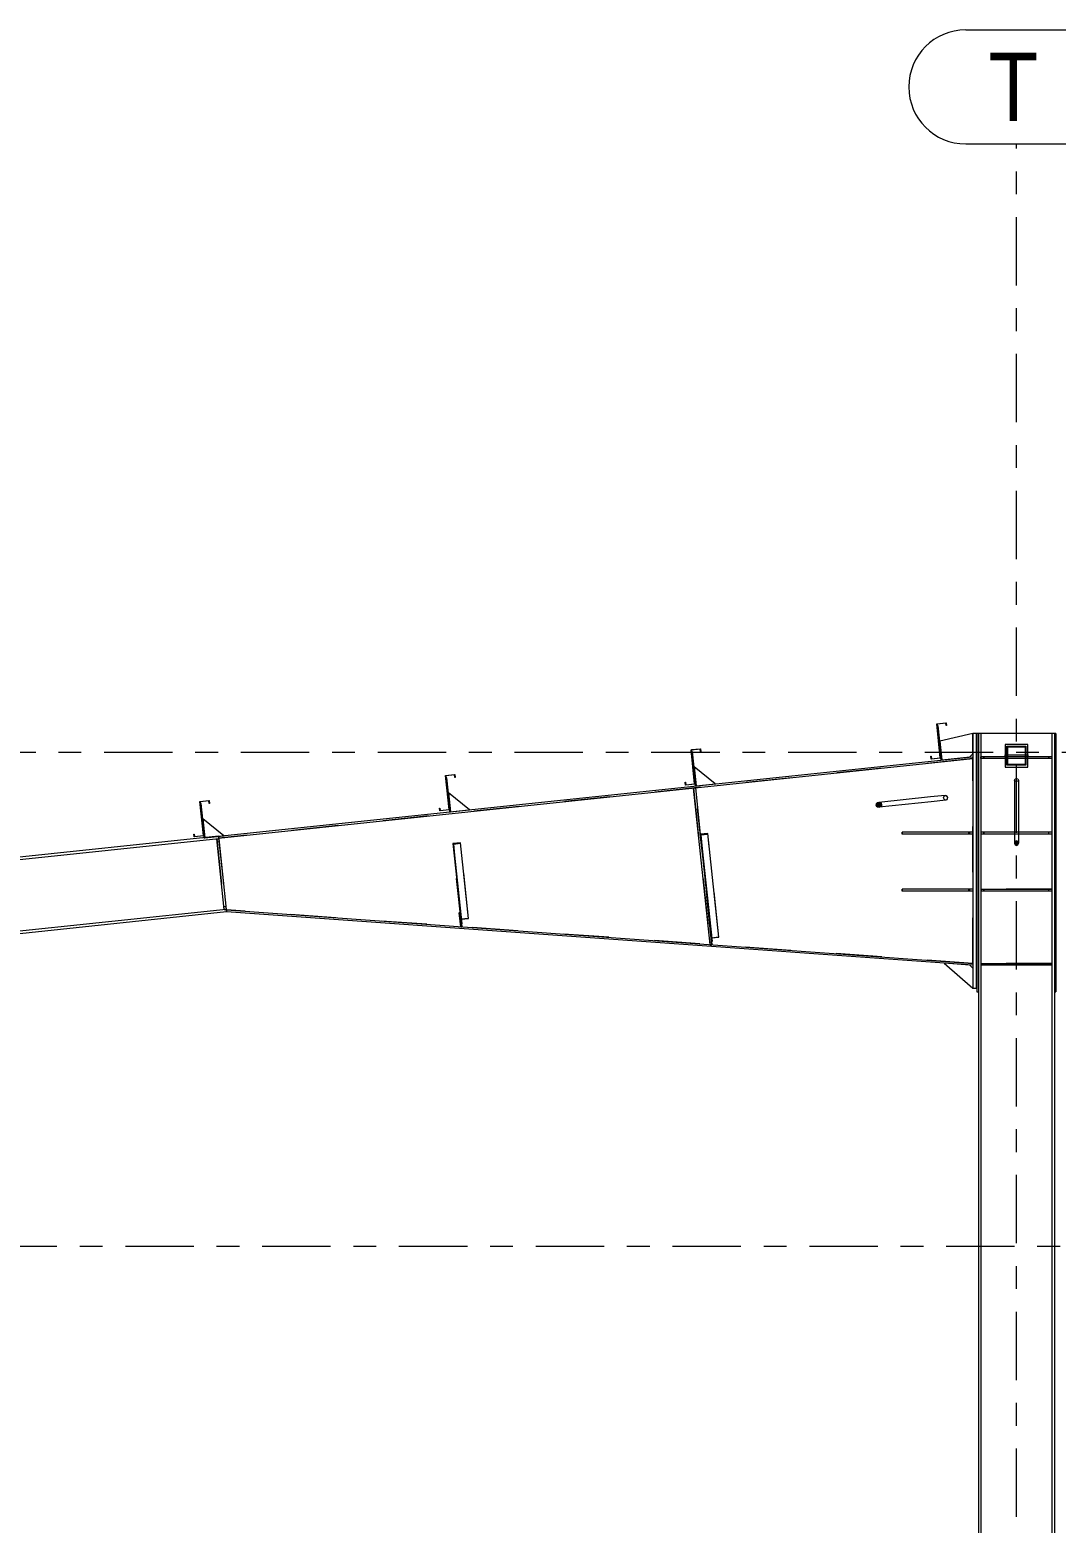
# Model space of a CAD drawing. Header units: millimetres. Extents: x -49 to 773, y -79 to 495.
# Drawn here: x 303.8 to 348.8, y 79.7 to 145.2 of the extents above; entities that cross this region are included whole.
import ezdxf

# ---------------------------------------------------------------- set-up
doc = ezdxf.new("R2010")
doc.units = ezdxf.units.MM
for name, pattern in [('XKITLINE00', [0]), ('XKITLINE02', [4, 2, -2]), ('XKITLINE03', [6, 3, -1, 1, -1])]:
    doc.linetypes.add(name, pattern=pattern)
doc.layers.add('Part', color=2, linetype='Continuous', lineweight=0)
doc.layers.add('S-grid', color=1, linetype='Continuous', lineweight=0)
doc.styles.add('ARIAL', font='ARIAL.TTF')

# ---------------------------------------------------------------- blocks, each defined once
blk = doc.blocks.new('*A87')
at = {"layer": 'Part'}
blk.add_hatch(color=3, dxfattribs=at).paths.add_polyline_path([(332.812, 113.645), (333.226, 113.689), (333.24, 113.565), (333.225, 113.563), (333.213, 113.672), (332.829, 113.632), (332.986, 112.139), (332.572, 112.095), (332.559, 112.219), (332.574, 112.221), (332.585, 112.111), (332.97, 112.152)], flags=17)
blk = doc.blocks.new('*A88')
at = {"layer": 'Part'}
blk.add_hatch(color=3, dxfattribs=at).paths.add_polyline_path([(332.812, 113.645), (333.226, 113.689), (333.24, 113.565), (333.225, 113.563), (333.213, 113.672), (332.829, 113.632), (332.986, 112.139), (332.572, 112.095), (332.559, 112.219), (332.574, 112.221), (332.585, 112.111), (332.97, 112.152)], flags=17)
blk = doc.blocks.new('*A89')
at = {"layer": 'Part'}
blk.add_hatch(color=3, dxfattribs=at).paths.add_polyline_path([(322.039, 112.509), (322.453, 112.553), (322.466, 112.428), (322.451, 112.427), (322.44, 112.536), (322.055, 112.496), (322.213, 111.002), (321.798, 110.958), (321.785, 111.083), (321.8, 111.084), (321.811, 110.975), (322.196, 111.016)], flags=17)
blk = doc.blocks.new('*A90')
at = {"layer": 'Part'}
blk.add_hatch(color=3, dxfattribs=at).paths.add_polyline_path([(322.039, 112.509), (322.453, 112.553), (322.466, 112.428), (322.451, 112.427), (322.44, 112.536), (322.055, 112.496), (322.213, 111.002), (321.798, 110.958), (321.785, 111.083), (321.8, 111.084), (321.811, 110.975), (322.196, 111.016)], flags=17)
blk = doc.blocks.new('*A92')
at = {"layer": 'Part'}
blk.add_hatch(color=3, dxfattribs=at).paths.add_polyline_path([(341.11, 111.326), (341.163, 111.294), (341.186, 111.244), (341.174, 111.19), (341.129, 111.147), (341.065, 111.126), (340.997, 111.133), (340.945, 111.166), (340.922, 111.216), (340.934, 111.27), (340.978, 111.313), (341.043, 111.333)], flags=17)
blk = doc.blocks.new('*A93')
at = {"layer": 'Part'}
blk.add_hatch(color=3, dxfattribs=at).paths.add_polyline_path([(333.218, 109.937), (333.55, 109.972), (333.553, 109.94), (333.238, 109.907), (333.303, 109.294), (333.286, 109.292)], flags=17)
blk = doc.blocks.new('*A94')
at = {"layer": 'Part'}
blk.add_hatch(color=3, dxfattribs=at).paths.add_polyline_path([(322.367, 109.533), (322.699, 109.568), (322.702, 109.542), (322.387, 109.509), (322.439, 109.014), (322.422, 109.012)], flags=17)
blk = doc.blocks.new('*A103')
at = {"layer": 'Part'}
blk.add_hatch(color=3, dxfattribs=at).paths.add_polyline_path([(311.265, 111.373), (311.679, 111.416), (311.692, 111.292), (311.677, 111.29), (311.666, 111.4), (311.281, 111.359), (311.439, 109.866), (311.025, 109.822), (311.011, 109.946), (311.026, 109.948), (311.038, 109.839), (311.422, 109.879)], flags=17)
blk = doc.blocks.new('*A104')
at = {"layer": 'Part'}
blk.add_hatch(color=3, dxfattribs=at).paths.add_polyline_path([(311.265, 111.373), (311.679, 111.416), (311.692, 111.292), (311.677, 111.29), (311.666, 111.4), (311.281, 111.359), (311.439, 109.866), (311.025, 109.822), (311.011, 109.946), (311.026, 109.948), (311.038, 109.839), (311.422, 109.879)], flags=17)
blk = doc.blocks.new('*A121')
at = {"layer": 'Part'}
h = blk.add_hatch(color=3, dxfattribs=at)
h.paths.add_polyline_path([(346.667, 112.964), (346.667, 113.797), (347.5, 113.797), (347.5, 112.964)], flags=17)
h.paths.add_polyline_path([(346.7, 113.764), (346.7, 112.997), (347.467, 112.997), (347.467, 113.764)])
blk = doc.blocks.new('*A123')
at = {"layer": 'Part'}
blk.add_hatch(color=3, dxfattribs=at).paths.add_polyline_path([(347.083, 109.653), (347.142, 109.623), (347.167, 109.549), (347.142, 109.476), (347.083, 109.446), (347.024, 109.476), (347, 109.549), (347.024, 109.623)], flags=17)
blk = doc.blocks.new('*A124')
at = {"layer": 'Part'}
blk.add_hatch(color=3, dxfattribs=at).paths.add_polyline_path([(343.586, 114.782), (344, 114.825), (344.013, 114.701), (343.998, 114.699), (343.987, 114.809), (343.602, 114.768), (343.76, 113.275), (343.345, 113.231), (343.332, 113.355), (343.347, 113.357), (343.359, 113.248), (343.743, 113.288)], flags=17)
blk = doc.blocks.new('*A125')
at = {"layer": 'Part'}
blk.add_hatch(color=3, dxfattribs=at).paths.add_polyline_path([(343.586, 114.782), (344, 114.825), (344.013, 114.701), (343.998, 114.699), (343.987, 114.809), (343.602, 114.768), (343.76, 113.275), (343.345, 113.231), (343.332, 113.355), (343.347, 113.357), (343.359, 113.248), (343.743, 113.288)], flags=17)
blk = doc.blocks.new('*A398')
at = {"layer": 'S-grid', "color": 1, "linetype": 'XKITLINE03', "lineweight": 0}
blk.add_line((259.068, 113.542), (435.099, 113.542), dxfattribs=at)
blk = doc.blocks.new('*A399')
at = {"layer": 'S-grid', "color": 1, "linetype": 'XKITLINE03', "lineweight": 0}
blk.add_line((-10, 91.875), (568.216, 91.875), dxfattribs=at)
blk = doc.blocks.new('*A401')
at = {"layer": 'Part', "color": 2, "linetype": 'XKITLINE00', "lineweight": 0}
for p, q in [((312.084, 109.85), (239.45, 102.189)), ((312.095, 109.742), (239.462, 102.081)), ((312.093, 109.767), (312.095, 109.742)), ((312.422, 106.643), (247.476, 99.793)), ((312.434, 106.535), (247.487, 99.685)), ((312.422, 106.643), (312.434, 106.535)), ((247.145, 99.758), (239.788, 98.982)), ((247.156, 99.65), (239.8, 98.874))]:
    blk.add_line(p, q, dxfattribs=at)
at = {"layer": 'Part', "color": 7, "linetype": 'XKITLINE02', "lineweight": 0}
for p, q in [((312.084, 109.85), (312.093, 109.767)), ((312.095, 109.742), (312.422, 106.643)), ((239.45, 102.189), (239.8, 98.874)), ((247.476, 99.793), (247.145, 99.758)), ((247.487, 99.685), (247.156, 99.65))]:
    blk.add_line(p, q, dxfattribs=at)
blk = doc.blocks.new('*A683')
at = {"layer": 'S-grid', "color": 1, "linetype": 'XKITLINE03', "lineweight": 0}
blk.add_line((347.083, -10), (347.083, 140.208), dxfattribs=at)
at = {"layer": 'S-grid', "color": 3, "style": 'ARIAL', "width": 0.85}
blk.add_text('T', height=3, dxfattribs=at).set_placement((345.862, 141.208))
blk = doc.blocks.new('*A729')
at = {"layer": 'Part', "color": 2, "linetype": 'XKITLINE00', "lineweight": 0}
for p, q in [((348.75, 114.359), (345.417, 114.359)), ((345.525, 114.359), (345.525, 113.339)), ((348.642, 114.359), (348.642, 113.339)), ((345.525, 113.255), (345.525, 65.375)), ((348.642, 113.255), (348.642, 65.375)), ((345.417, 103.026), (345.417, 16.833)), ((348.75, 103.026), (348.75, 16.833))]:
    blk.add_line(p, q, dxfattribs=at)
at = {"layer": 'Part', "color": 7, "linetype": 'XKITLINE02', "lineweight": 0}
for p, q in [((345.417, 114.359), (345.417, 103.026)), ((345.525, 114.359), (345.525, 113.255)), ((348.75, 114.359), (348.75, 103.026)), ((348.642, 113.339), (348.642, 113.255))]:
    blk.add_line(p, q, dxfattribs=at)
blk = doc.blocks.new('*A730')
at = {"layer": 'Part', "color": 2, "linetype": 'XKITLINE00', "lineweight": 0}
for p, q in [((340.978, 111.313), (340.934, 111.27)), ((341.043, 111.333), (340.978, 111.313)), ((343.317, 111.573), (341.043, 111.333)), ((341.11, 111.326), (341.043, 111.333)), ((343.339, 111.366), (341.065, 111.126)), ((341.163, 111.294), (341.11, 111.326)), ((340.934, 111.27), (340.922, 111.216)), ((340.922, 111.216), (340.945, 111.166)), ((340.945, 111.166), (340.997, 111.133)), ((340.997, 111.133), (341.065, 111.126)), ((341.065, 111.126), (341.129, 111.147)), ((341.129, 111.147), (341.174, 111.19)), ((341.186, 111.244), (341.163, 111.294)), ((341.174, 111.19), (341.186, 111.244))]:
    blk.add_line(p, q, dxfattribs=at)
at = {"layer": 'Part', "color": 7, "linetype": 'XKITLINE02', "lineweight": 0}
for p, q in [((343.961, 111.641), (343.317, 111.573)), ((343.983, 111.434), (343.339, 111.366)), ((343.891, 111.529), (343.896, 111.582)), ((343.907, 111.478), (343.891, 111.529)), ((343.896, 111.582), (343.922, 111.623)), ((343.941, 111.444), (343.907, 111.478)), ((343.922, 111.623), (343.961, 111.641)), ((343.983, 111.434), (343.941, 111.444)), ((343.961, 111.641), (344.003, 111.632)), ((344.022, 111.452), (343.983, 111.434)), ((344.003, 111.632), (344.037, 111.597)), ((344.048, 111.493), (344.022, 111.452)), ((344.037, 111.597), (344.053, 111.546)), ((344.053, 111.546), (344.048, 111.493))]:
    blk.add_line(p, q, dxfattribs=at)
blk = doc.blocks.new('*A731')
at = {"layer": 'Part', "color": 2, "linetype": 'XKITLINE00', "lineweight": 0}
for p, q in [((312.084, 109.85), (345.158, 113.339)), ((345.167, 113.256), (345.158, 113.339)), ((312.093, 109.767), (345.167, 113.256)), ((312.084, 109.85), (312.093, 109.767))]:
    blk.add_line(p, q, dxfattribs=at)
blk = doc.blocks.new('*A732')
at = {"layer": 'Part', "color": 2, "linetype": 'XKITLINE00', "lineweight": 0}
for p, q in [((312.434, 106.535), (312.439, 106.618)), ((345.161, 104.192), (312.434, 106.535)), ((312.439, 106.618), (345.167, 104.275)), ((345.167, 104.275), (345.161, 104.192))]:
    blk.add_line(p, q, dxfattribs=at)
blk = doc.blocks.new('*A733')
at = {"layer": 'Part', "color": 7, "linetype": 'XKITLINE02', "lineweight": 0}
for p, q in [((345.167, 113.256), (312.093, 109.767)), ((345.167, 104.275), (345.167, 113.256)), ((312.093, 109.767), (312.425, 106.619)), ((345.167, 104.275), (312.439, 106.618))]:
    blk.add_line(p, q, dxfattribs=at)
at = {"layer": 'Part', "color": 2, "linetype": 'XKITLINE00', "lineweight": 0}
blk.add_line((312.439, 106.618), (312.425, 106.619), dxfattribs=at)
blk = doc.blocks.new('*A734')
at = {"layer": 'Part', "color": 7, "linetype": 'XKITLINE02', "lineweight": 0}
for p, q in [((345.167, 107.526), (342.067, 107.526)), ((342.067, 107.442), (342.067, 107.526)), ((345.167, 107.442), (342.067, 107.442)), ((345, 107.442), (345, 107.526)), ((345.042, 107.442), (345.042, 107.526)), ((345.167, 107.526), (345.167, 107.442))]:
    blk.add_line(p, q, dxfattribs=at)
blk = doc.blocks.new('*A735')
at = {"layer": 'Part', "color": 7, "linetype": 'XKITLINE02', "lineweight": 0}
for p, q in [((345.167, 110.026), (342.067, 110.026)), ((342.067, 109.942), (342.067, 110.026)), ((345, 109.942), (345, 110.026)), ((345.042, 109.942), (345.042, 110.026)), ((345.167, 110.026), (345.167, 109.942)), ((345.167, 109.942), (342.067, 109.942))]:
    blk.add_line(p, q, dxfattribs=at)
blk = doc.blocks.new('*A736')
at = {"layer": 'Part', "color": 2, "linetype": 'XKITLINE00', "lineweight": 0}
for p, q in [((345.167, 107.526), (342.067, 107.526)), ((342.067, 107.526), (342.067, 107.442)), ((345.167, 107.442), (342.067, 107.442)), ((345, 107.442), (345, 107.526))]:
    blk.add_line(p, q, dxfattribs=at)
at = {"layer": 'Part', "color": 7, "linetype": 'XKITLINE02', "lineweight": 0}
for p, q in [((345.042, 107.442), (345.042, 107.526)), ((345.167, 107.526), (345.167, 107.442))]:
    blk.add_line(p, q, dxfattribs=at)
blk = doc.blocks.new('*A737')
at = {"layer": 'Part', "color": 2, "linetype": 'XKITLINE00', "lineweight": 0}
for p, q in [((345.167, 110.026), (342.067, 110.026)), ((342.067, 110.026), (342.067, 109.942)), ((345, 109.942), (345, 110.026)), ((345.167, 109.942), (342.067, 109.942))]:
    blk.add_line(p, q, dxfattribs=at)
at = {"layer": 'Part', "color": 7, "linetype": 'XKITLINE02', "lineweight": 0}
for p, q in [((345.042, 109.942), (345.042, 110.026)), ((345.167, 110.026), (345.167, 109.942))]:
    blk.add_line(p, q, dxfattribs=at)
blk = doc.blocks.new('*A742')
at = {"layer": 'Part', "color": 7, "linetype": 'XKITLINE02', "lineweight": 0}
for p, q in [((348.633, 113.339), (345.533, 113.339)), ((345.533, 113.255), (345.533, 113.339)), ((345.658, 113.339), (345.658, 113.255)), ((348.508, 113.255), (348.508, 113.339)), ((348.633, 113.339), (348.633, 113.255)), ((348.633, 113.255), (345.533, 113.255))]:
    blk.add_line(p, q, dxfattribs=at)
blk = doc.blocks.new('*A743')
at = {"layer": 'Part', "color": 7, "linetype": 'XKITLINE02', "lineweight": 0}
for p, q in [((348.633, 110.026), (345.533, 110.026)), ((345.533, 109.942), (345.533, 110.026)), ((345.658, 110.026), (345.658, 109.942)), ((348.508, 109.942), (348.508, 110.026)), ((348.633, 110.026), (348.633, 109.942)), ((348.633, 109.942), (345.533, 109.942))]:
    blk.add_line(p, q, dxfattribs=at)
blk = doc.blocks.new('*A744')
at = {"layer": 'Part', "color": 2, "linetype": 'XKITLINE00', "lineweight": 0}
for p, q in [((347, 110.026), (345.533, 110.026)), ((345.533, 109.942), (345.533, 110.026)), ((348.633, 110.026), (347.167, 110.026)), ((348.633, 110.026), (348.633, 109.942)), ((347, 109.942), (345.533, 109.942)), ((348.633, 109.942), (347.167, 109.942))]:
    blk.add_line(p, q, dxfattribs=at)
at = {"layer": 'Part', "color": 7, "linetype": 'XKITLINE02', "lineweight": 0}
for p, q in [((345.658, 109.942), (345.658, 110.026)), ((347.167, 110.026), (347, 110.026)), ((348.508, 109.942), (348.508, 110.026)), ((347.167, 109.942), (347, 109.942))]:
    blk.add_line(p, q, dxfattribs=at)
blk = doc.blocks.new('*A745')
at = {"layer": 'Part', "color": 7, "linetype": 'XKITLINE02', "lineweight": 0}
for p, q in [((348.633, 107.526), (345.533, 107.526)), ((345.533, 107.442), (345.533, 107.526)), ((348.633, 107.442), (345.533, 107.442)), ((345.658, 107.526), (345.658, 107.442)), ((348.508, 107.442), (348.508, 107.526)), ((348.633, 107.526), (348.633, 107.442))]:
    blk.add_line(p, q, dxfattribs=at)
blk = doc.blocks.new('*A746')
at = {"layer": 'Part', "color": 2, "linetype": 'XKITLINE00', "lineweight": 0}
for p, q in [((345.533, 107.526), (348.633, 107.526)), ((345.533, 107.526), (345.533, 107.442)), ((348.633, 107.442), (345.533, 107.442)), ((348.633, 107.526), (348.633, 107.442))]:
    blk.add_line(p, q, dxfattribs=at)
at = {"layer": 'Part', "color": 7, "linetype": 'XKITLINE02', "lineweight": 0}
for p, q in [((345.658, 107.442), (345.658, 107.526)), ((348.508, 107.442), (348.508, 107.526))]:
    blk.add_line(p, q, dxfattribs=at)
blk = doc.blocks.new('*A747')
at = {"layer": 'Part', "color": 2, "linetype": 'XKITLINE00', "lineweight": 0}
for p, q in [((346.583, 113.339), (345.525, 113.339)), ((345.525, 113.255), (345.525, 113.339)), ((348.642, 113.339), (347.583, 113.339)), ((348.642, 113.339), (348.642, 113.255)), ((346.583, 113.255), (345.525, 113.255)), ((348.642, 113.255), (347.583, 113.255))]:
    blk.add_line(p, q, dxfattribs=at)
at = {"layer": 'Part', "color": 7, "linetype": 'XKITLINE02', "lineweight": 0}
for p, q in [((345.65, 113.255), (345.65, 113.339)), ((347.583, 113.339), (346.583, 113.339)), ((348.517, 113.255), (348.517, 113.339)), ((347.583, 113.255), (346.583, 113.255))]:
    blk.add_line(p, q, dxfattribs=at)
blk = doc.blocks.new('*A748')
at = {"layer": 'Part', "color": 7, "linetype": 'XKITLINE02', "lineweight": 0}
for p, q in [((346.583, 113.339), (346.583, 113.422)), ((346.583, 113.422), (347.583, 113.422)), ((347.583, 113.339), (346.583, 113.339)), ((347.583, 113.422), (347.583, 113.339))]:
    blk.add_line(p, q, dxfattribs=at)
blk = doc.blocks.new('*A749')
at = {"layer": 'Part', "color": 2, "linetype": 'XKITLINE00', "lineweight": 0}
for p, q in [((347.583, 113.88), (346.583, 113.88)), ((346.583, 113.88), (346.583, 112.88)), ((347.583, 112.88), (347.583, 113.88)), ((346.583, 112.88), (347.583, 112.88))]:
    blk.add_line(p, q, dxfattribs=at)
blk = doc.blocks.new('*A798')
at = {"layer": 'Part', "color": 2, "linetype": 'XKITLINE00', "lineweight": 0}
blk.add_line((312.318, 109.875), (311.402, 110.616), dxfattribs=at)
at = {"layer": 'Part', "color": 7, "linetype": 'XKITLINE02', "lineweight": 0}
for p, q in [((311.402, 110.616), (311.489, 109.787)), ((311.489, 109.787), (312.318, 109.875))]:
    blk.add_line(p, q, dxfattribs=at)
blk = doc.blocks.new('*A799')
at = {"layer": 'Part', "color": 2, "linetype": 'XKITLINE00', "lineweight": 0}
for p, q in [((311.332, 111.279), (311.29, 111.275)), ((311.489, 109.787), (311.332, 111.279)), ((311.439, 109.866), (311.448, 109.783))]:
    blk.add_line(p, q, dxfattribs=at)
at = {"layer": 'Part', "color": 7, "linetype": 'XKITLINE02', "lineweight": 0}
for p, q in [((311.29, 111.275), (311.439, 109.866)), ((311.448, 109.783), (311.489, 109.787))]:
    blk.add_line(p, q, dxfattribs=at)
blk = doc.blocks.new('*A800')
at = {"layer": 'Part', "color": 7, "linetype": 'XKITLINE02', "lineweight": 0}
for p, q in [((312.012, 109.734), (312.095, 109.742)), ((312.012, 109.734), (312.339, 106.634)), ((312.025, 109.609), (312.108, 109.618)), ((312.095, 109.742), (312.422, 106.643)), ((312.409, 106.767), (312.326, 106.758)), ((312.422, 106.643), (312.339, 106.634))]:
    blk.add_line(p, q, dxfattribs=at)
blk = doc.blocks.new('*A801')
at = {"layer": 'Part', "color": 7, "linetype": 'XKITLINE02', "lineweight": 0}
for p, q in [((312.012, 109.734), (312.095, 109.742)), ((312.025, 109.609), (312.108, 109.618)), ((312.326, 106.758), (312.409, 106.767)), ((312.339, 106.634), (312.422, 106.643))]:
    blk.add_line(p, q, dxfattribs=at)
at = {"layer": 'Part', "color": 2, "linetype": 'XKITLINE00', "lineweight": 0}
for p, q in [((312.339, 106.634), (312.012, 109.734)), ((312.095, 109.742), (312.422, 106.643))]:
    blk.add_line(p, q, dxfattribs=at)
blk = doc.blocks.new('*A802')
at = {"layer": 'Part', "color": 2, "linetype": 'XKITLINE00', "lineweight": 0}
for p, q in [((332.812, 113.645), (333.226, 113.689)), ((332.97, 112.152), (332.812, 113.645)), ((333.213, 113.672), (332.829, 113.632)), ((332.829, 113.632), (332.986, 112.139)), ((333.225, 113.563), (333.213, 113.672)), ((333.24, 113.565), (333.225, 113.563)), ((333.226, 113.689), (333.24, 113.565)), ((332.559, 112.219), (332.574, 112.221)), ((332.572, 112.095), (332.559, 112.219)), ((332.986, 112.139), (332.572, 112.095)), ((332.574, 112.221), (332.585, 112.111)), ((332.585, 112.111), (332.97, 112.152))]:
    blk.add_line(p, q, dxfattribs=at)
blk = doc.blocks.new('*A803')
at = {"layer": 'Part', "color": 2, "linetype": 'XKITLINE00', "lineweight": 0}
for p, q in [((332.812, 113.645), (333.226, 113.689)), ((332.97, 112.152), (332.812, 113.645)), ((333.213, 113.672), (332.829, 113.632)), ((332.829, 113.632), (332.986, 112.139)), ((333.225, 113.563), (333.213, 113.672)), ((333.24, 113.565), (333.225, 113.563)), ((333.226, 113.689), (333.24, 113.565)), ((332.559, 112.219), (332.574, 112.221)), ((332.572, 112.095), (332.559, 112.219)), ((332.986, 112.139), (332.572, 112.095)), ((332.574, 112.221), (332.585, 112.111)), ((332.585, 112.111), (332.97, 112.152))]:
    blk.add_line(p, q, dxfattribs=at)
blk = doc.blocks.new('*A804')
at = {"layer": 'Part', "color": 2, "linetype": 'XKITLINE00', "lineweight": 0}
for p, q in [((322.039, 112.509), (322.453, 112.553)), ((322.196, 111.016), (322.039, 112.509)), ((322.44, 112.536), (322.055, 112.496)), ((322.055, 112.496), (322.213, 111.002)), ((322.451, 112.427), (322.44, 112.536)), ((322.466, 112.428), (322.451, 112.427)), ((322.453, 112.553), (322.466, 112.428)), ((321.785, 111.083), (321.8, 111.084)), ((321.798, 110.958), (321.785, 111.083)), ((322.213, 111.002), (321.798, 110.958)), ((321.8, 111.084), (321.811, 110.975)), ((321.811, 110.975), (322.196, 111.016))]:
    blk.add_line(p, q, dxfattribs=at)
blk = doc.blocks.new('*A805')
at = {"layer": 'Part', "color": 2, "linetype": 'XKITLINE00', "lineweight": 0}
for p, q in [((322.039, 112.509), (322.453, 112.553)), ((322.196, 111.016), (322.039, 112.509)), ((322.44, 112.536), (322.055, 112.496)), ((322.055, 112.496), (322.213, 111.002)), ((322.451, 112.427), (322.44, 112.536)), ((322.466, 112.428), (322.451, 112.427)), ((322.453, 112.553), (322.466, 112.428)), ((321.785, 111.083), (321.8, 111.084)), ((321.798, 110.958), (321.785, 111.083)), ((322.213, 111.002), (321.798, 110.958)), ((321.8, 111.084), (321.811, 110.975)), ((321.811, 110.975), (322.196, 111.016))]:
    blk.add_line(p, q, dxfattribs=at)
blk = doc.blocks.new('*A807')
at = {"layer": 'Part', "color": 2, "linetype": 'XKITLINE00', "lineweight": 0}
for p, q in [((333.55, 109.972), (333.218, 109.937)), ((333.218, 109.937), (333.682, 105.543)), ((333.238, 109.907), (333.553, 109.94)), ((333.238, 109.907), (333.303, 109.294)), ((334.029, 105.426), (333.55, 109.972)), ((333.303, 109.294), (333.286, 109.292)), ((333.303, 109.294), (333.731, 105.231)), ((333.714, 105.392), (334.029, 105.426)), ((333.715, 105.229), (333.731, 105.231))]:
    blk.add_line(p, q, dxfattribs=at)
at = {"layer": 'Part', "color": 7, "linetype": 'XKITLINE02', "lineweight": 0}
for p, q in [((333.682, 105.543), (333.715, 105.229)), ((333.697, 105.399), (334.028, 105.434))]:
    blk.add_line(p, q, dxfattribs=at)
blk = doc.blocks.new('*A808')
at = {"layer": 'Part', "color": 7, "linetype": 'XKITLINE02', "lineweight": 0}
for p, q in [((333.715, 105.229), (333.218, 109.937)), ((333.731, 105.231), (333.238, 109.907)), ((334.029, 105.426), (333.55, 109.972)), ((333.697, 105.399), (334.028, 105.434)), ((333.714, 105.392), (334.029, 105.426)), ((333.715, 105.229), (333.731, 105.231))]:
    blk.add_line(p, q, dxfattribs=at)
blk = doc.blocks.new('*A809')
at = {"layer": 'Part', "color": 7, "linetype": 'XKITLINE02', "lineweight": 0}
for p, q in [((332.921, 111.964), (333.004, 111.973)), ((333.218, 109.937), (333.682, 105.543)), ((333.633, 105.21), (333.716, 105.218)), ((333.645, 105.1), (333.646, 105.085)), ((333.729, 105.094), (333.646, 105.085))]:
    blk.add_line(p, q, dxfattribs=at)
at = {"layer": 'Part', "color": 2, "linetype": 'XKITLINE00', "lineweight": 0}
for p, q in [((333.004, 111.973), (333.218, 109.937)), ((333.645, 105.1), (332.921, 111.964)), ((333.682, 105.543), (333.729, 105.094))]:
    blk.add_line(p, q, dxfattribs=at)
blk = doc.blocks.new('*A810')
at = {"layer": 'Part', "color": 7, "linetype": 'XKITLINE02', "lineweight": 0}
for p, q in [((333.004, 111.973), (332.921, 111.964)), ((333.729, 105.094), (333.004, 111.973)), ((332.921, 111.964), (333.646, 105.085)), ((333.633, 105.21), (333.716, 105.218)), ((333.646, 105.085), (333.729, 105.094))]:
    blk.add_line(p, q, dxfattribs=at)
blk = doc.blocks.new('*A811')
at = {"layer": 'Part', "color": 2, "linetype": 'XKITLINE00', "lineweight": 0}
for p, q in [((332.879, 113.552), (332.837, 113.547)), ((333.036, 112.06), (332.879, 113.552)), ((332.986, 112.139), (332.995, 112.056))]:
    blk.add_line(p, q, dxfattribs=at)
at = {"layer": 'Part', "color": 7, "linetype": 'XKITLINE02', "lineweight": 0}
for p, q in [((332.837, 113.547), (332.986, 112.139)), ((332.995, 112.056), (333.036, 112.06))]:
    blk.add_line(p, q, dxfattribs=at)
blk = doc.blocks.new('*A812')
at = {"layer": 'Part', "color": 2, "linetype": 'XKITLINE00', "lineweight": 0}
blk.add_line((333.865, 112.147), (332.949, 112.889), dxfattribs=at)
at = {"layer": 'Part', "color": 7, "linetype": 'XKITLINE02', "lineweight": 0}
for p, q in [((332.949, 112.889), (333.036, 112.06)), ((333.036, 112.06), (333.865, 112.147))]:
    blk.add_line(p, q, dxfattribs=at)
blk = doc.blocks.new('*A813')
at = {"layer": 'Part', "color": 2, "linetype": 'XKITLINE00', "lineweight": 0}
for p, q in [((322.699, 109.568), (322.367, 109.533)), ((322.367, 109.533), (322.71, 106.288)), ((322.387, 109.509), (322.702, 109.542)), ((322.387, 109.509), (322.439, 109.014)), ((323.049, 106.248), (322.699, 109.568)), ((322.439, 109.014), (322.422, 109.012)), ((322.439, 109.014), (322.755, 106.014)), ((322.734, 106.214), (323.049, 106.248)), ((322.739, 106.012), (322.755, 106.014))]:
    blk.add_line(p, q, dxfattribs=at)
at = {"layer": 'Part', "color": 7, "linetype": 'XKITLINE02', "lineweight": 0}
for p, q in [((322.71, 106.288), (322.739, 106.012)), ((322.717, 106.223), (323.048, 106.258))]:
    blk.add_line(p, q, dxfattribs=at)
blk = doc.blocks.new('*A814')
at = {"layer": 'Part', "color": 7, "linetype": 'XKITLINE02', "lineweight": 0}
for p, q in [((322.739, 106.012), (322.367, 109.533)), ((322.755, 106.014), (322.387, 109.509)), ((323.049, 106.248), (322.699, 109.568)), ((322.717, 106.223), (323.048, 106.258)), ((322.734, 106.214), (323.049, 106.248)), ((322.739, 106.012), (322.755, 106.014))]:
    blk.add_line(p, q, dxfattribs=at)
blk = doc.blocks.new('*A815')
at = {"layer": 'Part', "color": 2, "linetype": 'XKITLINE00', "lineweight": 0}
for p, q in [((322.646, 106.497), (322.687, 106.501)), ((322.711, 105.883), (322.646, 106.497)), ((322.71, 106.288), (322.753, 105.88))]:
    blk.add_line(p, q, dxfattribs=at)
at = {"layer": 'Part', "color": 7, "linetype": 'XKITLINE02', "lineweight": 0}
for p, q in [((322.687, 106.501), (322.71, 106.288)), ((322.698, 106), (322.74, 106.004)), ((322.711, 105.883), (322.711, 105.875)), ((322.753, 105.88), (322.711, 105.875))]:
    blk.add_line(p, q, dxfattribs=at)
blk = doc.blocks.new('*A816')
at = {"layer": 'Part', "color": 7, "linetype": 'XKITLINE02', "lineweight": 0}
for p, q in [((322.687, 106.501), (322.646, 106.497)), ((322.646, 106.497), (322.711, 105.875)), ((322.753, 105.88), (322.687, 106.501)), ((322.698, 106), (322.74, 106.004)), ((322.711, 105.875), (322.753, 105.88))]:
    blk.add_line(p, q, dxfattribs=at)
blk = doc.blocks.new('*A817')
at = {"layer": 'Part', "color": 2, "linetype": 'XKITLINE00', "lineweight": 0}
for p, q in [((322.105, 112.415), (322.064, 112.411)), ((322.263, 110.924), (322.105, 112.415)), ((322.213, 111.002), (322.221, 110.919))]:
    blk.add_line(p, q, dxfattribs=at)
at = {"layer": 'Part', "color": 7, "linetype": 'XKITLINE02', "lineweight": 0}
for p, q in [((322.064, 112.411), (322.213, 111.002)), ((322.221, 110.919), (322.263, 110.924))]:
    blk.add_line(p, q, dxfattribs=at)
blk = doc.blocks.new('*A818')
at = {"layer": 'Part', "color": 2, "linetype": 'XKITLINE00', "lineweight": 0}
blk.add_line((323.091, 111.011), (322.175, 111.752), dxfattribs=at)
at = {"layer": 'Part', "color": 7, "linetype": 'XKITLINE02', "lineweight": 0}
for p, q in [((322.175, 111.752), (322.263, 110.924)), ((322.263, 110.924), (323.091, 111.011))]:
    blk.add_line(p, q, dxfattribs=at)
blk = doc.blocks.new('*A826')
at = {"layer": 'Part', "color": 2, "linetype": 'XKITLINE00', "lineweight": 0}
for p, q in [((311.265, 111.373), (311.679, 111.416)), ((311.422, 109.879), (311.265, 111.373)), ((311.666, 111.4), (311.281, 111.359)), ((311.281, 111.359), (311.439, 109.866)), ((311.677, 111.29), (311.666, 111.4)), ((311.679, 111.416), (311.692, 111.292)), ((311.692, 111.292), (311.677, 111.29)), ((311.011, 109.946), (311.026, 109.948)), ((311.025, 109.822), (311.011, 109.946)), ((311.439, 109.866), (311.025, 109.822)), ((311.026, 109.948), (311.038, 109.839)), ((311.038, 109.839), (311.422, 109.879))]:
    blk.add_line(p, q, dxfattribs=at)
blk = doc.blocks.new('*A827')
at = {"layer": 'Part', "color": 2, "linetype": 'XKITLINE00', "lineweight": 0}
for p, q in [((311.265, 111.373), (311.679, 111.416)), ((311.422, 109.879), (311.265, 111.373)), ((311.666, 111.4), (311.281, 111.359)), ((311.281, 111.359), (311.439, 109.866)), ((311.677, 111.29), (311.666, 111.4)), ((311.679, 111.416), (311.692, 111.292)), ((311.692, 111.292), (311.677, 111.29)), ((311.011, 109.946), (311.026, 109.948)), ((311.025, 109.822), (311.011, 109.946)), ((311.439, 109.866), (311.025, 109.822)), ((311.026, 109.948), (311.038, 109.839)), ((311.038, 109.839), (311.422, 109.879))]:
    blk.add_line(p, q, dxfattribs=at)
blk = doc.blocks.new('*A848')
at = {"layer": 'Part', "color": 2, "linetype": 'XKITLINE00', "lineweight": 0}
for p, q in [((346.667, 112.964), (346.667, 113.797)), ((346.667, 113.797), (347.5, 113.797)), ((346.7, 112.997), (346.7, 113.764)), ((346.7, 113.764), (347.467, 113.764)), ((347.467, 113.764), (347.467, 112.997)), ((347.5, 113.797), (347.5, 112.964)), ((347.5, 112.964), (346.667, 112.964)), ((347.467, 112.997), (346.7, 112.997))]:
    blk.add_line(p, q, dxfattribs=at)
blk = doc.blocks.new('*A852')
at = {"layer": 'Part', "color": 2, "linetype": 'XKITLINE00', "lineweight": 0}
for p, q in [((348.817, 114.359), (348.75, 114.359)), ((348.75, 114.359), (348.75, 103.026)), ((348.817, 114.359), (348.817, 103.026)), ((348.75, 103.026), (348.817, 103.026))]:
    blk.add_line(p, q, dxfattribs=at)
blk = doc.blocks.new('*A853')
at = {"layer": 'Part', "color": 2, "linetype": 'XKITLINE00', "lineweight": 0}
for p, q in [((345.333, 114.359), (345.167, 114.359)), ((345.167, 114.359), (345.167, 103.192)), ((345.333, 103.192), (345.333, 114.359)), ((345.167, 103.192), (345.333, 103.192))]:
    blk.add_line(p, q, dxfattribs=at)
blk = doc.blocks.new('*A855')
at = {"layer": 'Part', "color": 2, "linetype": 'XKITLINE00', "lineweight": 0}
for p, q in [((345.417, 114.359), (345.35, 114.359)), ((345.35, 114.359), (345.35, 103.026)), ((345.417, 114.359), (345.417, 103.026)), ((345.35, 103.026), (345.417, 103.026))]:
    blk.add_line(p, q, dxfattribs=at)
blk = doc.blocks.new('*A856')
at = {"layer": 'Part', "color": 2, "linetype": 'XKITLINE00', "lineweight": 0}
for p, q in [((343.92, 104.281), (345.167, 103.192)), ((345.042, 104.2), (345.167, 104.067))]:
    blk.add_line(p, q, dxfattribs=at)
at = {"layer": 'Part', "color": 7, "linetype": 'XKITLINE02', "lineweight": 0}
for p, q in [((345.042, 104.2), (343.92, 104.281)), ((345.167, 104.067), (345.167, 103.192))]:
    blk.add_line(p, q, dxfattribs=at)
blk = doc.blocks.new('*A858')
at = {"layer": 'Part', "color": 7, "linetype": 'XKITLINE02', "lineweight": 0}
for p, q in [((348.633, 104.275), (345.533, 104.275)), ((345.533, 104.192), (345.533, 104.275)), ((348.633, 104.192), (345.533, 104.192)), ((345.658, 104.275), (345.658, 104.192)), ((348.508, 104.192), (348.508, 104.275)), ((348.633, 104.275), (348.633, 104.192))]:
    blk.add_line(p, q, dxfattribs=at)
blk = doc.blocks.new('*A859')
at = {"layer": 'Part', "color": 2, "linetype": 'XKITLINE00', "lineweight": 0}
for p, q in [((345.533, 104.275), (348.633, 104.275)), ((345.533, 104.275), (345.533, 104.192)), ((348.633, 104.192), (345.533, 104.192)), ((348.633, 104.275), (348.633, 104.192))]:
    blk.add_line(p, q, dxfattribs=at)
at = {"layer": 'Part', "color": 7, "linetype": 'XKITLINE02', "lineweight": 0}
for p, q in [((345.658, 104.192), (345.658, 104.275)), ((348.508, 104.192), (348.508, 104.275))]:
    blk.add_line(p, q, dxfattribs=at)
blk = doc.blocks.new('*A862')
at = {"layer": 'Part', "color": 2, "linetype": 'XKITLINE00', "lineweight": 0}
for p, q in [((345.167, 114.359), (343.722, 114.025)), ((345.042, 113.326), (345.167, 113.465))]:
    blk.add_line(p, q, dxfattribs=at)
at = {"layer": 'Part', "color": 7, "linetype": 'XKITLINE02', "lineweight": 0}
for p, q in [((343.722, 114.025), (343.81, 113.196)), ((345.167, 113.465), (345.167, 114.359)), ((343.81, 113.196), (345.042, 113.326))]:
    blk.add_line(p, q, dxfattribs=at)
blk = doc.blocks.new('*A863')
at = {"layer": 'Part', "color": 2, "linetype": 'XKITLINE00', "lineweight": 0}
for p, q in [((343.652, 114.688), (343.611, 114.684)), ((343.81, 113.196), (343.652, 114.688)), ((343.76, 113.275), (343.768, 113.192))]:
    blk.add_line(p, q, dxfattribs=at)
at = {"layer": 'Part', "color": 7, "linetype": 'XKITLINE02', "lineweight": 0}
for p, q in [((343.611, 114.684), (343.76, 113.275)), ((343.768, 113.192), (343.81, 113.196))]:
    blk.add_line(p, q, dxfattribs=at)
blk = doc.blocks.new('*A865')
at = {"layer": 'Part', "color": 7, "linetype": 'XKITLINE02', "lineweight": 0}
for p, q in [((347, 112.315), (347.024, 112.363)), ((347, 112.315), (347, 111.694)), ((347.024, 112.268), (347, 112.315)), ((347.024, 112.363), (347.083, 112.382)), ((347.083, 112.249), (347.024, 112.268)), ((347.083, 112.382), (347.142, 112.363)), ((347.142, 112.268), (347.083, 112.249)), ((347.142, 112.363), (347.167, 112.315)), ((347.167, 112.315), (347.142, 112.268)), ((347.167, 112.315), (347.167, 111.694))]:
    blk.add_line(p, q, dxfattribs=at)
at = {"layer": 'Part', "color": 2, "linetype": 'XKITLINE00', "lineweight": 0}
for p, q in [((347, 111.694), (347, 109.549)), ((347.167, 111.694), (347.167, 109.549)), ((347.024, 109.623), (347, 109.549)), ((347, 109.549), (347.024, 109.476)), ((347.083, 109.653), (347.024, 109.623)), ((347.024, 109.476), (347.083, 109.446)), ((347.142, 109.623), (347.083, 109.653)), ((347.083, 109.446), (347.142, 109.476)), ((347.167, 109.549), (347.142, 109.623)), ((347.142, 109.476), (347.167, 109.549))]:
    blk.add_line(p, q, dxfattribs=at)
blk = doc.blocks.new('*A866')
at = {"layer": 'Part', "color": 2, "linetype": 'XKITLINE00', "lineweight": 0}
for p, q in [((343.586, 114.782), (344, 114.825)), ((343.743, 113.288), (343.586, 114.782)), ((343.987, 114.809), (343.602, 114.768)), ((343.602, 114.768), (343.76, 113.275)), ((343.998, 114.699), (343.987, 114.809)), ((344.013, 114.701), (343.998, 114.699)), ((344, 114.825), (344.013, 114.701)), ((343.332, 113.355), (343.347, 113.357)), ((343.345, 113.231), (343.332, 113.355)), ((343.347, 113.357), (343.359, 113.248)), ((343.359, 113.248), (343.743, 113.288)), ((343.76, 113.275), (343.345, 113.231))]:
    blk.add_line(p, q, dxfattribs=at)
blk = doc.blocks.new('*A867')
at = {"layer": 'Part', "color": 2, "linetype": 'XKITLINE00', "lineweight": 0}
for p, q in [((343.586, 114.782), (344, 114.825)), ((343.743, 113.288), (343.586, 114.782)), ((343.987, 114.809), (343.602, 114.768)), ((343.602, 114.768), (343.76, 113.275)), ((343.998, 114.699), (343.987, 114.809)), ((344.013, 114.701), (343.998, 114.699)), ((344, 114.825), (344.013, 114.701)), ((343.332, 113.355), (343.347, 113.357)), ((343.345, 113.231), (343.332, 113.355)), ((343.347, 113.357), (343.359, 113.248)), ((343.359, 113.248), (343.743, 113.288)), ((343.76, 113.275), (343.345, 113.231))]:
    blk.add_line(p, q, dxfattribs=at)
blk = doc.blocks.new('*A873')
at = {"layer": 'S-grid', "color": 1, "linetype": 'XKITLINE00', "lineweight": 0}
for p, q in [((344.862, 145.208), (349.305, 145.208)), ((344.862, 140.208), (349.305, 140.208))]:
    blk.add_line(p, q, dxfattribs=at)
for centre, start, end in [((344.862, 142.708), 90, 270), ((349.305, 142.708), 270, 90)]:
    blk.add_arc(centre, 2.5, start, end, dxfattribs=at)

msp = doc.modelspace()

# ---------------------------------------------------------------- block references
at = {"lineweight": 0}
for name in ['*A873', '*A683', '*A398', '*A124', '*A125', '*A866', '*A867', '*A863', '*A862', '*A853', '*A855', '*A729', '*A852', '*A731', '*A87', '*A88', '*A802', '*A803', '*A811', '*A747', '*A742', '*A749', '*A748', '*A121', '*A848', '*A733', '*A812', '*A89', '*A90', '*A804', '*A805', '*A817', '*A809', '*A810', '*A865', '*A103', '*A104', '*A826', '*A827', '*A818', '*A730', '*A92', '*A799', '*A798', '*A735', '*A737', '*A743', '*A744', '*A401', '*A800', '*A801', '*A94', '*A813', '*A814', '*A93', '*A807', '*A808', '*A123', '*A734', '*A736', '*A745', '*A746', '*A732', '*A815', '*A816', '*A856', '*A858', '*A859', '*A399']:
    msp.add_blockref(name, (0, 0), dxfattribs=at)

doc.saveas('drawing.dxf')
